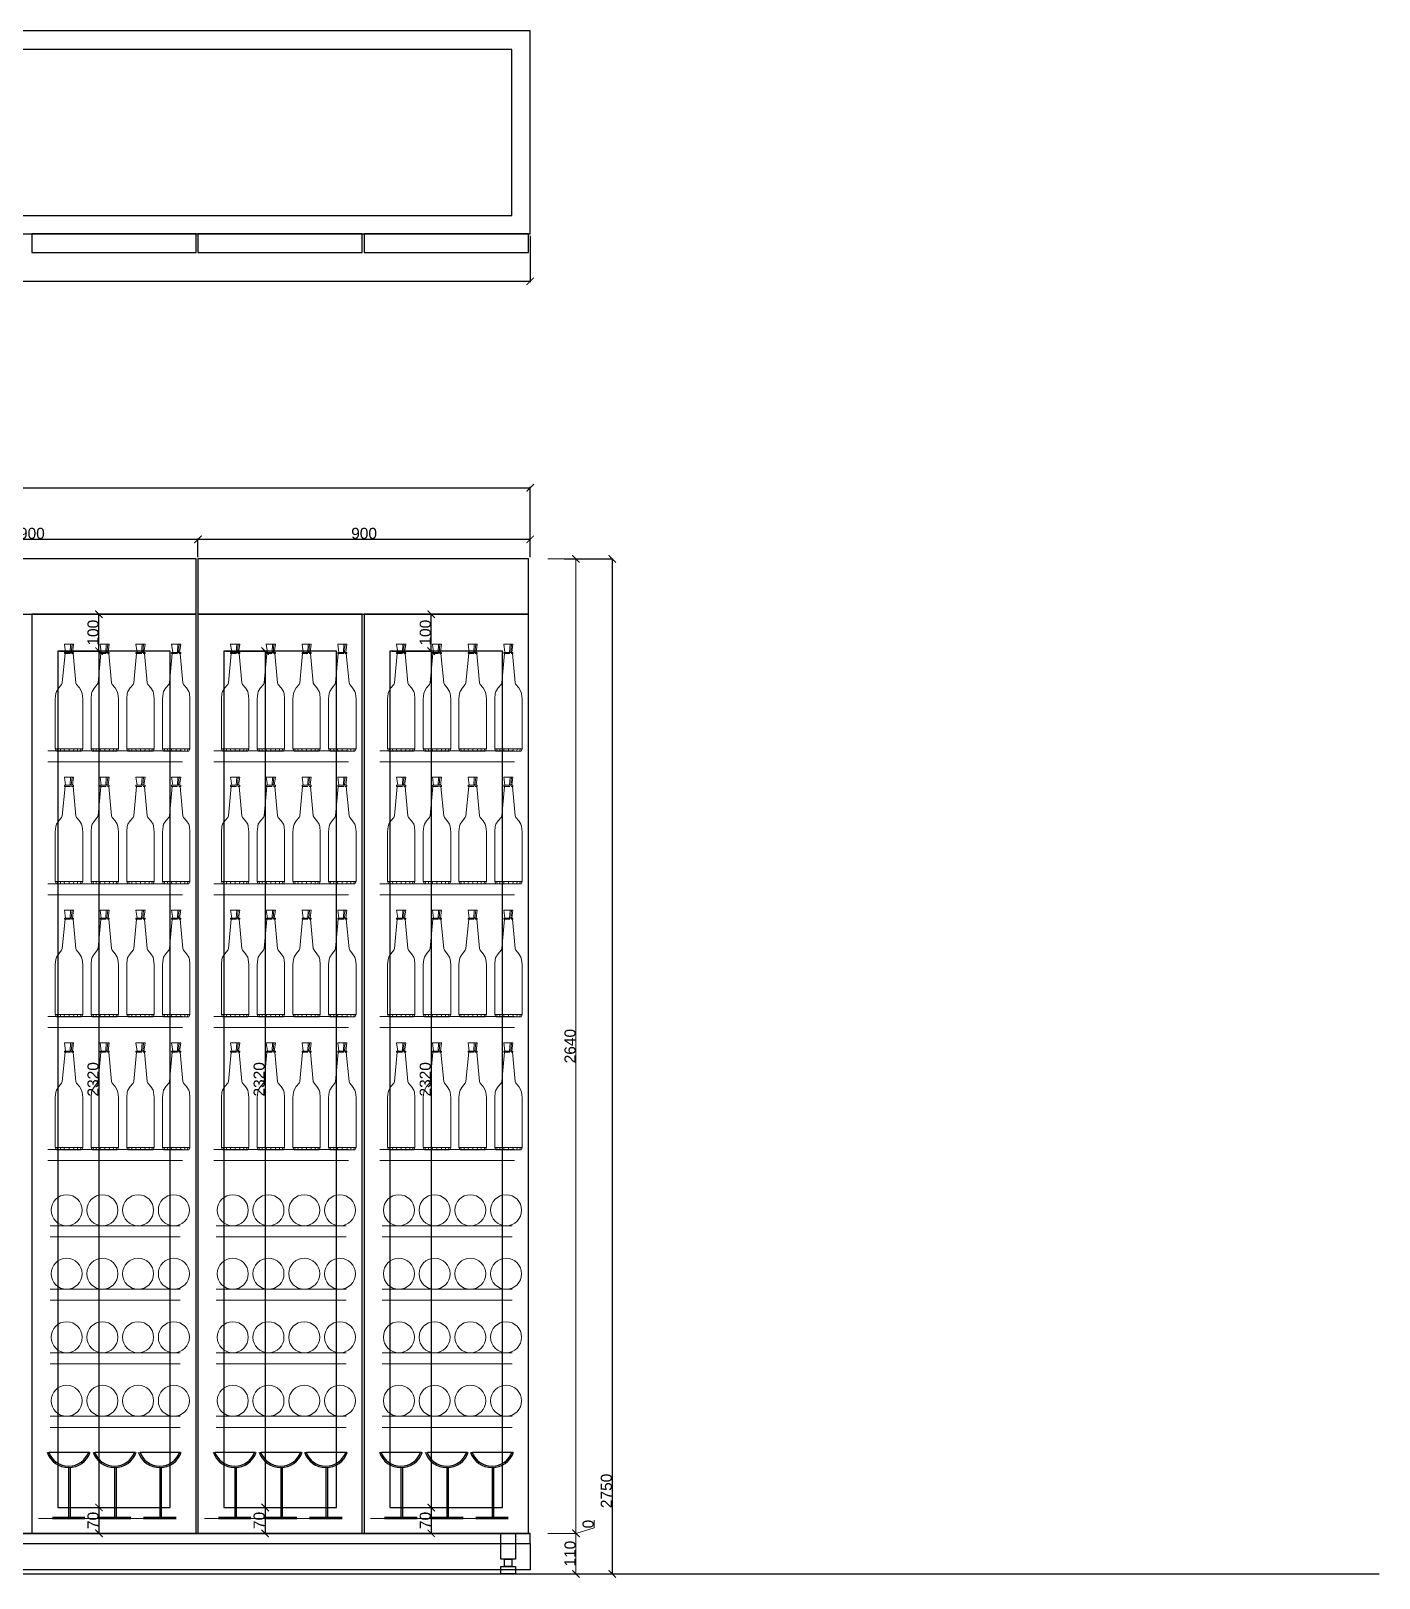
# Model space of a CAD drawing. Header units: millimetres. Extents: x 11444 to 38468, y 2013 to 7470.
# Drawn here: x 34816 to 38468, y 3119 to 7311 of the extents above; entities that cross this region are included whole.
import ezdxf

# ---------------------------------------------------------------- set-up
doc = ezdxf.new("R2010")
doc.units = ezdxf.units.MM
doc.layers.add('Auto-SilikCizgiler', color=251, linetype='Continuous', lineweight=9)
doc.styles.get("Standard").update_dxf_attribs({"font": 'arial.ttf'})
doc.dimstyles.new('ölçü 1_50', dxfattribs={"dimtxt": 30, "dimasz": 20, "dimexe": 2, "dimexo": 5, "dimtad": 1, "dimdec": 0, "dimtxsty": 'Standard', "dimblk": 'ARCHTICK', "dimcen": 2.5, "dimclrd": 256, "dimclre": 256, "dimclrt": 256, "dimadec": 0, "dimazin": 0, "dimtfac": 1, "dimtdec": 0, "dimtmove": 0, "dimatfit": 3, "dimldrblk": 'ARCHTICK', "dimfxl": 1, "dimlwd": -1, "dimlwe": -1, "dimarcsym": 0})

# ---------------------------------------------------------------- blocks, each defined once
blk = doc.blocks.new('_ArchTick')
at = {"color": 0, "linetype": 'ByBlock', "const_width": 0.15}
blk.add_lwpolyline([(-0.5, -0.5), (0.5, 0.5)], dxfattribs=at)
blk = doc.blocks.new('*D150')
at = {"layer": 'Auto-SilikCizgiler', "transparency": 16777216}
for p, q in [((36216.3, 3240.4), (36294.4, 3240.4)), ((36292.4, 3240.4), (36292.4, 3130.4)), ((36216.3, 3130.4), (36294.4, 3130.4))]:
    blk.add_line(p, q, dxfattribs=at)
at = {"layer": 'Defpoints', "color": 0, "transparency": 16777216}
for p in [(36211.3, 3240.4), (36211.3, 3130.4), (36292.4, 3130.4)]:
    blk.add_point(p, dxfattribs=at)
at = {"layer": 'Auto-SilikCizgiler', "transparency": 16777216, "xscale": 20, "yscale": 20, "zscale": 20}
for p, rotation in [((36292.4, 3240.4), 90), ((36292.4, 3130.4), 270)]:
    blk.add_blockref('_ArchTick', p, dxfattribs=dict(at, rotation=rotation))
at = {"layer": 'Auto-SilikCizgiler', "transparency": 16777216, "insert": (36276.5, 3185.4), "char_height": 30, "attachment_point": 5, "rotation": 90}
blk.add_mtext('110', dxfattribs=at)
blk = doc.blocks.new('*D151')
at = {"layer": 'Auto-SilikCizgiler', "transparency": 16777216}
for p, q in [((36341.3, 3255.1), (36341.3, 3275.9)), ((36216.3, 3240.4), (36294.4, 3240.4)), ((36216.3, 3240.4), (36294.4, 3240.4)), ((36292.4, 3240.4), (36292.4, 3260.4)), ((36292.4, 3240.4), (36341.3, 3255.1)), ((36292.4, 3240.4), (36292.4, 3220.4))]:
    blk.add_line(p, q, dxfattribs=at)
at = {"layer": 'Defpoints', "color": 0, "transparency": 16777216}
for p in [(36211.3, 3240.4), (36211.3, 3240.4), (36292.4, 3240.4)]:
    blk.add_point(p, dxfattribs=at)
at = {"layer": 'Auto-SilikCizgiler', "transparency": 16777216, "xscale": 20, "yscale": 20, "zscale": 20}
for rotation in [90, 270]:
    blk.add_blockref('_ArchTick', (36292.4, 3240.4), dxfattribs=dict(at, rotation=rotation))
at = {"layer": 'Auto-SilikCizgiler', "transparency": 16777216, "insert": (36325.4, 3265.5), "char_height": 30, "attachment_point": 5, "rotation": 90}
blk.add_mtext('0', dxfattribs=at)
blk = doc.blocks.new('*D152')
at = {"layer": 'Auto-SilikCizgiler', "transparency": 16777216}
for p, q in [((36216.3, 5880.4), (36294.4, 5880.4)), ((36292.4, 3240.4), (36292.4, 5880.4)), ((36216.3, 3240.4), (36294.4, 3240.4))]:
    blk.add_line(p, q, dxfattribs=at)
at = {"layer": 'Defpoints', "color": 0, "transparency": 16777216}
for p in [(36211.3, 5880.4), (36292.4, 5880.4), (36211.3, 3240.4)]:
    blk.add_point(p, dxfattribs=at)
at = {"layer": 'Auto-SilikCizgiler', "transparency": 16777216, "xscale": 20, "yscale": 20, "zscale": 20}
for p, rotation in [((36292.4, 5880.4), 90), ((36292.4, 3240.4), 270)]:
    blk.add_blockref('_ArchTick', p, dxfattribs=dict(at, rotation=rotation))
at = {"layer": 'Auto-SilikCizgiler', "transparency": 16777216, "insert": (36276.5, 4560.4), "char_height": 30, "attachment_point": 5, "rotation": 90}
blk.add_mtext('2640', dxfattribs=at)
blk = doc.blocks.new('*D156')
at = {"transparency": 16777216}
for p, q in [((32568.4, 5836.2), (32568.4, 6075.2)), ((32568.4, 6073.2), (36168.4, 6073.2)), ((36168.4, 5919.7), (36168.4, 6075.2))]:
    blk.add_line(p, q, dxfattribs=at)
at = {"layer": 'Defpoints', "color": 0, "transparency": 16777216}
for p in [(36168.4, 6073.2), (36168.4, 5914.7), (32568.4, 5831.2)]:
    blk.add_point(p, dxfattribs=at)
at = {"transparency": 16777216, "xscale": 20, "yscale": 20, "zscale": 20, "rotation": 180}
blk.add_blockref('_ArchTick', (32568.4, 6073.2), dxfattribs=at)
at = {"transparency": 16777216, "xscale": 20, "yscale": 20, "zscale": 20}
blk.add_blockref('_ArchTick', (36168.4, 6073.2), dxfattribs=at)
at = {"transparency": 16777216, "insert": (34368.4, 6089.1), "char_height": 30, "attachment_point": 5}
blk.add_mtext('3600', dxfattribs=at)
blk = doc.blocks.new('*D157')
at = {"transparency": 16777216}
for p, q in [((36260.4, 5880.4), (36392.7, 5880.4)), ((36390.7, 5880.4), (36390.7, 3130.4)), ((36260.4, 3130.4), (36392.7, 3130.4))]:
    blk.add_line(p, q, dxfattribs=at)
at = {"layer": 'Defpoints', "color": 0, "transparency": 16777216}
for p in [(36255.4, 5880.4), (36255.4, 3130.4), (36390.7, 3130.4)]:
    blk.add_point(p, dxfattribs=at)
at = {"transparency": 16777216, "xscale": 20, "yscale": 20, "zscale": 20}
for p, rotation in [((36390.7, 5880.4), 90), ((36390.7, 3130.4), 270)]:
    blk.add_blockref('_ArchTick', p, dxfattribs=dict(at, rotation=rotation))
at = {"transparency": 16777216, "insert": (36374.8, 3355.4), "char_height": 30, "attachment_point": 5, "rotation": 90}
blk.add_mtext('2750', dxfattribs=at)
blk = doc.blocks.new('*D210')
at = {"transparency": 16777216}
for p, q in [((32568.4, 6755.6), (32568.4, 6630.3)), ((36168.4, 6755.6), (36168.4, 6630.3)), ((32568.4, 6632.3), (36168.4, 6632.3))]:
    blk.add_line(p, q, dxfattribs=at)
at = {"layer": 'Defpoints', "color": 0, "transparency": 16777216}
for p in [(32568.4, 6760.6), (36168.4, 6760.6), (36168.4, 6632.3)]:
    blk.add_point(p, dxfattribs=at)
at = {"transparency": 16777216, "xscale": 20, "yscale": 20, "zscale": 20, "rotation": 180}
blk.add_blockref('_ArchTick', (32568.4, 6632.3), dxfattribs=at)
at = {"transparency": 16777216, "xscale": 20, "yscale": 20, "zscale": 20}
blk.add_blockref('_ArchTick', (36168.4, 6632.3), dxfattribs=at)
at = {"transparency": 16777216, "insert": (34368.4, 6648.3), "char_height": 30, "attachment_point": 5}
blk.add_mtext('3600', dxfattribs=at)
blk = doc.blocks.new('sisw')
at = {"layer": 'Auto-SilikCizgiler'}
for points in [[(19158.21, 139882.04, 0.19), (19157.47, 139874.11, 0.32), (19157.47, 139874.11, -0.32), (19158.21, 139882.04, -0.19)], [(19158.05, 139884.55, -0.22), (19158.36, 139882.35, -0.16), (19158.36, 139882.35, 0.16), (19158.05, 139884.55, 0.22)], [(19159.29, 139884.55), (19158.2, 139884.55, -0.63), (19158.05, 139884.55, -0.22), (19159.29, 139884.55)], [(19159.29, 139884.55), (19158.05, 139884.55, -0.22), (19158.05, 139884.55, 0.22), (19159.29, 139884.55)], [(19159.29, 139884.55), (19158.05, 139884.55, 0.22), (19158.2, 139884.55, 0.63), (19159.29, 139884.55)], [(19158.78, 139882.35, 0.3), (19158.2, 139882.35, 0.63), (19158.05, 139882.35, 0.22), (19158.71, 139882.35, 0.1)], [(19158.71, 139882.35, 0.1), (19158.05, 139882.35, 0.22), (19158.05, 139882.35, -0.22), (19158.71, 139882.35, -0.1)], [(19158.05, 139882.35, 0.22), (19158.05, 139882.04, 0.22), (19158.05, 139882.04, -0.22), (19158.05, 139882.35, -0.22)], [(19158.71, 139882.35, -0.1), (19158.05, 139882.35, -0.22), (19158.2, 139882.35, -0.63), (19158.78, 139882.35, -0.3)], [(19158.2, 139882.04, 0.63), (19158.34, 139882.04, 0.55), (19158.21, 139882.04, 0.19), (19158.05, 139882.04, 0.22)], [(19158.05, 139882.04, 0.22), (19158.21, 139882.04, 0.19), (19158.21, 139882.04, -0.19), (19158.05, 139882.04, -0.22)], [(19158.05, 139882.04, -0.22), (19158.21, 139882.04, -0.19), (19158.34, 139882.04, -0.55), (19158.2, 139882.04, -0.63)], [(19159.29, 139884.55), (19158.48, 139884.55, -0.96), (19158.2, 139884.55, -0.63), (19159.29, 139884.55)], [(19159.29, 139884.55), (19158.2, 139884.55, 0.63), (19158.48, 139884.55, 0.96), (19159.29, 139884.55)], [(19158.91, 139882.35, 0.46), (19158.48, 139882.35, 0.96), (19158.2, 139882.35, 0.63), (19158.78, 139882.35, 0.3)], [(19158.78, 139882.35, -0.3), (19158.2, 139882.35, -0.63), (19158.48, 139882.35, -0.96), (19158.91, 139882.35, -0.46)], [(19158.48, 139882.04, 0.96), (19158.58, 139882.04, 0.84), (19158.34, 139882.04, 0.55), (19158.2, 139882.04, 0.63)], [(19158.2, 139882.04, -0.63), (19158.34, 139882.04, -0.55), (19159.67, 139882.04, -1.03), (19158.48, 139882.04, -0.96)], [(19158.36, 139882.35, 0.16), (19158.73, 139882.35, 0.1), (19158.8, 139882.35, 0.28), (19158.47, 139882.35, 0.47)], [(19158.36, 139882.35, -0.16), (19158.73, 139882.35, -0.1), (19158.73, 139882.35, 0.1), (19158.36, 139882.35, 0.16)], [(19158.47, 139882.35, -0.47), (19158.8, 139882.35, -0.28), (19158.73, 139882.35, -0.1), (19158.36, 139882.35, -0.16)], [(19158.47, 139882.35, 0.47), (19158.8, 139882.35, 0.28), (19158.93, 139882.35, 0.43), (19158.69, 139882.35, 0.72)], [(19158.69, 139882.35, -0.72), (19158.93, 139882.35, -0.43), (19158.8, 139882.35, -0.28), (19158.47, 139882.35, -0.47)], [(19159.29, 139884.55), (19158.86, 139884.55, -1.18), (19158.48, 139884.55, -0.96), (19159.29, 139884.55)], [(19159.29, 139884.55), (19158.48, 139884.55, 0.96), (19158.86, 139884.55, 1.18), (19159.29, 139884.55)], [(19159.09, 139882.35, 0.56), (19158.86, 139882.35, 1.18), (19158.48, 139882.35, 0.96), (19158.91, 139882.35, 0.46)], [(19158.91, 139882.35, -0.46), (19158.48, 139882.35, -0.96), (19158.86, 139882.35, -1.18), (19159.09, 139882.35, -0.56)], [(19158.69, 139882.35, 0.72), (19158.93, 139882.35, 0.43), (19159.1, 139882.35, 0.53), (19158.97, 139882.35, 0.89)], [(19158.97, 139882.35, -0.89), (19159.1, 139882.35, -0.53), (19158.93, 139882.35, -0.43), (19158.69, 139882.35, -0.72)], [(19159.29, 139884.55), (19159.29, 139884.55, -1.26), (19158.86, 139884.55, -1.18), (19159.29, 139884.55)], [(19159.29, 139884.55), (19158.86, 139884.55, 1.18), (19159.29, 139884.55, 1.26), (19159.29, 139884.55)], [(19159.29, 139882.35, 0.6), (19159.29, 139882.35, 1.26), (19158.86, 139882.35, 1.18), (19159.09, 139882.35, 0.56)], [(19159.09, 139882.35, -0.56), (19158.86, 139882.35, -1.18), (19159.29, 139882.35, -1.26), (19159.29, 139882.35, -0.6)], [(19159.29, 139882.35, -0.94), (19159.29, 139882.35, -0.57), (19159.1, 139882.35, -0.53), (19158.97, 139882.35, -0.89)], [(19158.97, 139882.35, 0.89), (19159.1, 139882.35, 0.53), (19159.29, 139882.35, 0.57), (19159.29, 139882.35, 0.94)], [(19159.29, 139884.55), (19159.29, 139884.55, 1.26), (19159.72, 139884.55, 1.18), (19159.29, 139884.55)], [(19159.29, 139884.55), (19159.72, 139884.55, 1.18), (19160.1, 139884.55, 0.96), (19159.29, 139884.55)], [(19159.29, 139884.55), (19160.1, 139884.55, 0.96), (19160.38, 139884.55, 0.63), (19159.29, 139884.55)], [(19159.29, 139884.55), (19160.38, 139884.55, 0.63), (19160.53, 139884.55, 0.22), (19159.29, 139884.55)], [(19159.29, 139884.55), (19160.53, 139884.55, 0.22), (19160.53, 139884.55, -0.22), (19159.29, 139884.55)], [(19159.29, 139884.55), (19160.53, 139884.55, -0.22), (19160.38, 139884.55, -0.63), (19159.29, 139884.55)], [(19159.29, 139884.55), (19160.38, 139884.55, -0.63), (19160.1, 139884.55, -0.96), (19159.29, 139884.55)], [(19159.29, 139884.55), (19160.1, 139884.55, -0.96), (19159.72, 139884.55, -1.18), (19159.29, 139884.55)], [(19159.29, 139884.55), (19159.72, 139884.55, -1.18), (19159.29, 139884.55, -1.26), (19159.29, 139884.55)], [(19159.61, 139882.35, -0.89), (19159.48, 139882.35, -0.53), (19159.29, 139882.35, -0.57), (19159.29, 139882.35, -0.94)], [(19159.29, 139882.35, 0.94), (19159.29, 139882.35, 0.57), (19159.48, 139882.35, 0.53), (19159.61, 139882.35, 0.89)], [(19159.29, 139882.35, -0.6), (19159.29, 139882.35, -1.26), (19159.72, 139882.35, -1.18), (19159.49, 139882.35, -0.56)], [(19159.49, 139882.35, 0.56), (19159.72, 139882.35, 1.18), (19159.29, 139882.35, 1.26), (19159.29, 139882.35, 0.6)], [(19159.9, 139882.35, -0.72), (19159.65, 139882.35, -0.43), (19159.48, 139882.35, -0.53), (19159.61, 139882.35, -0.89)], [(19159.61, 139882.35, 0.89), (19159.48, 139882.35, 0.53), (19159.65, 139882.35, 0.43), (19159.9, 139882.35, 0.72)], [(19159.49, 139882.35, -0.56), (19159.72, 139882.35, -1.18), (19160.1, 139882.35, -0.96), (19159.67, 139882.35, -0.46)], [(19159.67, 139882.35, 0.46), (19160.1, 139882.35, 0.96), (19159.72, 139882.35, 1.18), (19159.49, 139882.35, 0.56)], [(19159.72, 139884.55, 1.18), (19159.61, 139882.35, 0.89), (19159.9, 139882.35, 0.72), (19160.1, 139884.55, 0.96)], [(19160.1, 139884.55, -0.96), (19159.9, 139882.35, -0.72), (19159.61, 139882.35, -0.89), (19159.72, 139884.55, -1.18)], [(19160.11, 139882.35, -0.47), (19159.78, 139882.35, -0.28), (19159.65, 139882.35, -0.43), (19159.9, 139882.35, -0.72)], [(19159.9, 139882.35, 0.72), (19159.65, 139882.35, 0.43), (19159.78, 139882.35, 0.28), (19160.11, 139882.35, 0.47)], [(19159.67, 139882.35, -0.46), (19160.1, 139882.35, -0.96), (19160.38, 139882.35, -0.63), (19159.81, 139882.35, -0.3)], [(19159.81, 139882.35, 0.3), (19160.38, 139882.35, 0.63), (19160.1, 139882.35, 0.96), (19159.67, 139882.35, 0.46)], [(19160.22, 139882.35, -0.16), (19159.85, 139882.35, -0.1), (19159.78, 139882.35, -0.28), (19160.11, 139882.35, -0.47)], [(19160.11, 139882.35, 0.47), (19159.78, 139882.35, 0.28), (19159.85, 139882.35, 0.1), (19160.22, 139882.35, 0.16)], [(19159.81, 139882.35, -0.3), (19160.38, 139882.35, -0.63), (19160.53, 139882.35, -0.22), (19159.88, 139882.35, -0.1)], [(19159.88, 139882.35, 0.1), (19160.53, 139882.35, 0.22), (19160.38, 139882.35, 0.63), (19159.81, 139882.35, 0.3)], [(19160.22, 139882.35, 0.16), (19159.85, 139882.35, 0.1), (19159.85, 139882.35, -0.1), (19160.22, 139882.35, -0.16)], [(19159.88, 139882.35, -0.1), (19160.53, 139882.35, -0.22), (19160.53, 139882.35, 0.22), (19159.88, 139882.35, 0.1)], [(19160.1, 139882.04, -0.96), (19160, 139882.04, -0.84), (19160.24, 139882.04, -0.55), (19160.38, 139882.04, -0.63)], [(19160.38, 139882.04, 0.63), (19160.24, 139882.04, 0.55), (19160, 139882.04, 0.84), (19160.1, 139882.04, 0.96)], [(19160.53, 139884.55, 0.22), (19160.22, 139882.35, 0.16), (19160.22, 139882.35, -0.16), (19160.53, 139884.55, -0.22)], [(19160.38, 139882.04, -0.63), (19160.24, 139882.04, -0.55), (19160.37, 139882.04, -0.19), (19160.53, 139882.04, -0.22)], [(19160.53, 139882.04, 0.22), (19160.37, 139882.04, 0.19), (19160.24, 139882.04, 0.55), (19160.38, 139882.04, 0.63)], [(19160.37, 139882.04, -0.19), (19161.11, 139874.11, -0.32), (19161.11, 139874.11, 0.32), (19160.37, 139882.04, 0.19)], [(19160.53, 139882.04, -0.22), (19160.37, 139882.04, -0.19), (19160.37, 139882.04, 0.19), (19160.53, 139882.04, 0.22)], [(19160.53, 139882.35, -0.22), (19160.53, 139882.04, -0.22), (19160.53, 139882.04, 0.22), (19160.53, 139882.35, 0.22)], [(19157.28, 139873.64, 0.35), (19156.5, 139872.71, 0.49), (19156.5, 139872.71, -0.49), (19157.28, 139873.64, -0.35)], [(19157.47, 139874.11, 0.32), (19157.28, 139873.64, 0.35), (19157.28, 139873.64, -0.35), (19157.47, 139874.11, -0.32)], [(19161.11, 139874.11, -0.32), (19161.3, 139873.64, -0.35), (19161.3, 139873.64, 0.35), (19161.11, 139874.11, 0.32)], [(19161.3, 139873.64, -0.35), (19162.09, 139872.71, -0.49), (19162.09, 139872.71, 0.49), (19161.3, 139873.64, 0.35)], [(19155.72, 139871.19, 0.63), (19155.58, 139869.78, 0.65), (19155.58, 139869.78, -0.65), (19155.72, 139871.19, -0.63)], [(19155.58, 139869.78, 0.65), (19155.58, 139856.26, 0.65), (19155.58, 139856.26, -0.65), (19155.58, 139869.78, -0.65)], [(19155.89, 139871.78, 0.6), (19155.72, 139871.19, 0.63), (19155.72, 139871.19, -0.63), (19155.89, 139871.78, -0.6)], [(19156.5, 139872.71, 0.49), (19155.89, 139871.78, 0.6), (19155.89, 139871.78, -0.6), (19156.5, 139872.71, -0.49)], [(19162.09, 139872.71, -0.49), (19162.69, 139871.78, -0.6), (19162.69, 139871.78, 0.6), (19162.09, 139872.71, 0.49)], [(19162.69, 139871.78, -0.6), (19162.86, 139871.19, -0.63), (19162.86, 139871.19, 0.63), (19162.69, 139871.78, 0.6)], [(19162.86, 139871.19, -0.63), (19163.01, 139869.78, -0.65), (19163.01, 139869.78, 0.65), (19162.86, 139871.19, 0.63)], [(19163.01, 139869.78, -0.65), (19163.01, 139856.26, -0.65), (19163.01, 139856.26, 0.65), (19163.01, 139869.78, 0.65)], [(19156.02, 139856.26, 1.89), (19156.3, 139855.63, 1.73), (19155.89, 139855.63, 0.6), (19155.58, 139856.26, 0.65)], [(19155.58, 139856.26, 0.65), (19155.89, 139855.63, 0.6), (19155.89, 139855.63, -0.6), (19155.58, 139856.26, -0.65)], [(19155.58, 139856.26, -0.65), (19155.89, 139855.63, -0.6), (19156.3, 139855.63, -1.73), (19156.02, 139856.26, -1.89)], [(19156.3, 139855.63, 1.73), (19157.11, 139855.63, 1.26), (19156.82, 139855.63, 0.44), (19155.89, 139855.63, 0.6)], [(19155.89, 139855.63, 0.6), (19156.82, 139855.63, 0.44), (19156.82, 139855.63, -0.44), (19155.89, 139855.63, -0.6)], [(19155.89, 139855.63, -0.6), (19156.82, 139855.63, -0.44), (19157.11, 139855.63, -1.26), (19156.3, 139855.63, -1.73)], [(19156.87, 139856.26, 2.89), (19157.07, 139855.63, 2.65), (19156.3, 139855.63, 1.73), (19156.02, 139856.26, 1.89)], [(19156.02, 139856.26, -1.89), (19156.3, 139855.63, -1.73), (19157.07, 139855.63, -2.65), (19156.87, 139856.26, -2.89)], [(19157.07, 139855.63, 2.65), (19157.68, 139855.63, 1.93), (19157.11, 139855.63, 1.26), (19156.3, 139855.63, 1.73)], [(19156.3, 139855.63, -1.73), (19157.11, 139855.63, -1.26), (19157.68, 139855.63, -1.93), (19157.07, 139855.63, -2.65)], [(19156.87, 139856.26, -2.89), (19157.07, 139855.63, -2.65), (19158.11, 139855.63, -3.25), (19158, 139856.26, -3.54)], [(19158, 139856.26, 3.54), (19158.11, 139855.63, 3.25), (19157.07, 139855.63, 2.65), (19156.87, 139856.26, 2.89)], [(19158.11, 139855.63, 3.25), (19158.43, 139855.63, 2.36), (19157.68, 139855.63, 1.93), (19157.07, 139855.63, 2.65)], [(19157.07, 139855.63, -2.65), (19157.68, 139855.63, -1.93), (19158.43, 139855.63, -2.36), (19158.11, 139855.63, -3.25)], [(19158, 139856.26, -3.54), (19158.11, 139855.63, -3.25), (19159.29, 139855.63, -3.46), (19159.29, 139856.26, -3.77)], [(19159.29, 139856.26, 3.77), (19159.29, 139855.63, 3.46), (19158.11, 139855.63, 3.25), (19158, 139856.26, 3.54)], [(19158.11, 139855.63, -3.25), (19158.43, 139855.63, -2.36), (19159.29, 139855.63, -2.51), (19159.29, 139855.63, -3.46)], [(19159.29, 139855.63, 3.46), (19159.29, 139855.63, 2.51), (19158.43, 139855.63, 2.36), (19158.11, 139855.63, 3.25)], [(19159.29, 139856.26, -3.77), (19159.29, 139855.63, -3.46), (19160.47, 139855.63, -3.25), (19160.58, 139856.26, -3.54)], [(19160.58, 139856.26, 3.54), (19160.47, 139855.63, 3.25), (19159.29, 139855.63, 3.46), (19159.29, 139856.26, 3.77)], [(19159.29, 139855.63, -3.46), (19159.29, 139855.63, -2.51), (19160.15, 139855.63, -2.36), (19160.47, 139855.63, -3.25)], [(19160.47, 139855.63, 3.25), (19160.15, 139855.63, 2.36), (19159.29, 139855.63, 2.51), (19159.29, 139855.63, 3.46)], [(19160.47, 139855.63, -3.25), (19160.15, 139855.63, -2.36), (19160.91, 139855.63, -1.93), (19161.51, 139855.63, -2.65)], [(19161.51, 139855.63, 2.65), (19160.91, 139855.63, 1.93), (19160.15, 139855.63, 2.36), (19160.47, 139855.63, 3.25)], [(19160.58, 139856.26, -3.54), (19160.47, 139855.63, -3.25), (19161.51, 139855.63, -2.65), (19161.72, 139856.26, -2.89)], [(19161.72, 139856.26, 2.89), (19161.51, 139855.63, 2.65), (19160.47, 139855.63, 3.25), (19160.58, 139856.26, 3.54)], [(19161.51, 139855.63, -2.65), (19160.91, 139855.63, -1.93), (19161.47, 139855.63, -1.26), (19162.29, 139855.63, -1.73)], [(19162.29, 139855.63, 1.73), (19161.47, 139855.63, 1.26), (19160.91, 139855.63, 1.93), (19161.51, 139855.63, 2.65)], [(19162.29, 139855.63, -1.73), (19161.47, 139855.63, -1.26), (19161.77, 139855.63, -0.44), (19162.7, 139855.63, -0.6)], [(19162.7, 139855.63, 0.6), (19161.77, 139855.63, 0.44), (19161.47, 139855.63, 1.26), (19162.29, 139855.63, 1.73)], [(19161.72, 139856.26, -2.89), (19161.51, 139855.63, -2.65), (19162.29, 139855.63, -1.73), (19162.56, 139856.26, -1.89)], [(19162.56, 139856.26, 1.89), (19162.29, 139855.63, 1.73), (19161.51, 139855.63, 2.65), (19161.72, 139856.26, 2.89)], [(19162.7, 139855.63, -0.6), (19161.77, 139855.63, -0.44), (19161.77, 139855.63, 0.44), (19162.7, 139855.63, 0.6)], [(19162.56, 139856.26, -1.89), (19162.29, 139855.63, -1.73), (19162.7, 139855.63, -0.6), (19163.01, 139856.26, -0.65)], [(19163.01, 139856.26, 0.65), (19162.7, 139855.63, 0.6), (19162.29, 139855.63, 1.73), (19162.56, 139856.26, 1.89)], [(19163.01, 139856.26, -0.65), (19162.7, 139855.63, -0.6), (19162.7, 139855.63, 0.6), (19163.01, 139856.26, 0.65)]]:
    blk.add_3dface(points, dxfattribs=at)
blk = doc.blocks.new('A$C2D1D6223')
for p, q in [((4.4, 90.4), (59.2, 90.4)), ((30.9, 69.5), (30.9, 0)), ((32.9, 69.5), (32.9, 0)), ((8.8, 2), (53, 2)), ((8.8, 0), (53, 0))]:
    blk.add_line(p, q)
for radius in [30.9, 28.9]:
    blk.add_arc((30.9, 100.3), radius, 198.7493, 341.2507)
blk = doc.blocks.new('*D236')
at = {"transparency": 16777216}
for p, q in [((34823.4, 5730.4), (35002.2, 5730.4)), ((35000.2, 5630.4), (35000.2, 5730.4)), ((34893.4, 5630.4), (35002.2, 5630.4))]:
    blk.add_line(p, q, dxfattribs=at)
at = {"layer": 'Defpoints', "color": 0, "transparency": 16777216}
for p in [(34818.4, 5730.4), (35000.2, 5730.4), (34888.4, 5630.4)]:
    blk.add_point(p, dxfattribs=at)
at = {"transparency": 16777216, "xscale": 20, "yscale": 20, "zscale": 20}
for p, rotation in [((35000.2, 5730.4), 90), ((35000.2, 5630.4), 270)]:
    blk.add_blockref('_ArchTick', p, dxfattribs=dict(at, rotation=rotation))
at = {"transparency": 16777216, "insert": (34984.2, 5680.4), "char_height": 30, "attachment_point": 5, "rotation": 90}
blk.add_mtext('100', dxfattribs=at)
blk = doc.blocks.new('*D237')
at = {"transparency": 16777216}
for p, q in [((34893.4, 5630.4), (35002.2, 5630.4)), ((35000.2, 5630.4), (35000.2, 3310.4)), ((34893.4, 3310.4), (35002.2, 3310.4))]:
    blk.add_line(p, q, dxfattribs=at)
at = {"layer": 'Defpoints', "color": 0, "transparency": 16777216}
for p in [(34888.4, 5630.4), (34888.4, 3310.4), (35000.2, 3310.4)]:
    blk.add_point(p, dxfattribs=at)
at = {"transparency": 16777216, "xscale": 20, "yscale": 20, "zscale": 20}
for p, rotation in [((35000.2, 5630.4), 90), ((35000.2, 3310.4), 270)]:
    blk.add_blockref('_ArchTick', p, dxfattribs=dict(at, rotation=rotation))
at = {"transparency": 16777216, "insert": (34984.2, 4470.4), "char_height": 30, "attachment_point": 5, "rotation": 90}
blk.add_mtext('2320', dxfattribs=at)
blk = doc.blocks.new('*D238')
at = {"transparency": 16777216}
for p, q in [((34893.4, 3310.4), (35002.2, 3310.4)), ((35000.2, 3310.4), (35000.2, 3240.4)), ((34893.4, 3240.4), (35002.2, 3240.4))]:
    blk.add_line(p, q, dxfattribs=at)
at = {"layer": 'Defpoints', "color": 0, "transparency": 16777216}
for p in [(34888.4, 3310.4), (34888.4, 3240.4), (35000.2, 3240.4)]:
    blk.add_point(p, dxfattribs=at)
at = {"transparency": 16777216, "xscale": 20, "yscale": 20, "zscale": 20}
for p, rotation in [((35000.2, 3310.4), 90), ((35000.2, 3240.4), 270)]:
    blk.add_blockref('_ArchTick', p, dxfattribs=dict(at, rotation=rotation))
at = {"transparency": 16777216, "insert": (34984.2, 3275.4), "char_height": 30, "attachment_point": 5, "rotation": 90}
blk.add_mtext('70', dxfattribs=at)
blk = doc.blocks.new('*D234')
at = {"transparency": 16777216}
for p, q in [((34368.4, 5885.4), (34368.4, 5935.4)), ((34368.4, 5933.4), (35268.4, 5933.4)), ((35268.4, 5885.4), (35268.4, 5935.4))]:
    blk.add_line(p, q, dxfattribs=at)
at = {"layer": 'Defpoints', "color": 0, "transparency": 16777216}
for p in [(35268.4, 5933.4), (34368.4, 5880.4), (35268.4, 5880.4)]:
    blk.add_point(p, dxfattribs=at)
at = {"transparency": 16777216, "xscale": 20, "yscale": 20, "zscale": 20, "rotation": 180}
blk.add_blockref('_ArchTick', (34368.4, 5933.4), dxfattribs=at)
at = {"transparency": 16777216, "xscale": 20, "yscale": 20, "zscale": 20}
blk.add_blockref('_ArchTick', (35268.4, 5933.4), dxfattribs=at)
at = {"transparency": 16777216, "insert": (34818.4, 5949.3), "char_height": 30, "attachment_point": 5}
blk.add_mtext('900', dxfattribs=at)
blk = doc.blocks.new('*D235')
at = {"transparency": 16777216}
for p, q in [((35343.4, 5630.4), (35452.2, 5630.4)), ((35450.2, 5630.4), (35450.2, 3310.4)), ((35343.4, 3310.4), (35452.2, 3310.4))]:
    blk.add_line(p, q, dxfattribs=at)
at = {"layer": 'Defpoints', "color": 0, "transparency": 16777216}
for p in [(35338.4, 5630.4), (35338.4, 3310.4), (35450.2, 3310.4)]:
    blk.add_point(p, dxfattribs=at)
at = {"transparency": 16777216, "xscale": 20, "yscale": 20, "zscale": 20}
for p, rotation in [((35450.2, 5630.4), 90), ((35450.2, 3310.4), 270)]:
    blk.add_blockref('_ArchTick', p, dxfattribs=dict(at, rotation=rotation))
at = {"transparency": 16777216, "insert": (35434.2, 4470.4), "char_height": 30, "attachment_point": 5, "rotation": 90}
blk.add_mtext('2320', dxfattribs=at)
blk = doc.blocks.new('*D239')
at = {"transparency": 16777216}
for p, q in [((35343.4, 3310.4), (35452.2, 3310.4)), ((35450.2, 3310.4), (35450.2, 3240.4)), ((35343.4, 3240.4), (35452.2, 3240.4))]:
    blk.add_line(p, q, dxfattribs=at)
at = {"layer": 'Defpoints', "color": 0, "transparency": 16777216}
for p in [(35338.4, 3310.4), (35338.4, 3240.4), (35450.2, 3240.4)]:
    blk.add_point(p, dxfattribs=at)
at = {"transparency": 16777216, "xscale": 20, "yscale": 20, "zscale": 20}
for p, rotation in [((35450.2, 3310.4), 90), ((35450.2, 3240.4), 270)]:
    blk.add_blockref('_ArchTick', p, dxfattribs=dict(at, rotation=rotation))
at = {"transparency": 16777216, "insert": (35434.2, 3275.4), "char_height": 30, "attachment_point": 5, "rotation": 90}
blk.add_mtext('70', dxfattribs=at)
blk = doc.blocks.new('*D240')
at = {"transparency": 16777216}
for p, q in [((35723.4, 5730.4), (35902.2, 5730.4)), ((35900.2, 5630.4), (35900.2, 5730.4)), ((35793.4, 5630.4), (35902.2, 5630.4))]:
    blk.add_line(p, q, dxfattribs=at)
at = {"layer": 'Defpoints', "color": 0, "transparency": 16777216}
for p in [(35718.4, 5730.4), (35900.2, 5730.4), (35788.4, 5630.4)]:
    blk.add_point(p, dxfattribs=at)
at = {"transparency": 16777216, "xscale": 20, "yscale": 20, "zscale": 20}
for p, rotation in [((35900.2, 5730.4), 90), ((35900.2, 5630.4), 270)]:
    blk.add_blockref('_ArchTick', p, dxfattribs=dict(at, rotation=rotation))
at = {"transparency": 16777216, "insert": (35884.2, 5680.4), "char_height": 30, "attachment_point": 5, "rotation": 90}
blk.add_mtext('100', dxfattribs=at)
blk = doc.blocks.new('*D241')
at = {"transparency": 16777216}
for p, q in [((35793.4, 5630.4), (35902.2, 5630.4)), ((35900.2, 5630.4), (35900.2, 3310.4)), ((35793.4, 3310.4), (35902.2, 3310.4))]:
    blk.add_line(p, q, dxfattribs=at)
at = {"layer": 'Defpoints', "color": 0, "transparency": 16777216}
for p in [(35788.4, 5630.4), (35788.4, 3310.4), (35900.2, 3310.4)]:
    blk.add_point(p, dxfattribs=at)
at = {"transparency": 16777216, "xscale": 20, "yscale": 20, "zscale": 20}
for p, rotation in [((35900.2, 5630.4), 90), ((35900.2, 3310.4), 270)]:
    blk.add_blockref('_ArchTick', p, dxfattribs=dict(at, rotation=rotation))
at = {"transparency": 16777216, "insert": (35884.2, 4470.4), "char_height": 30, "attachment_point": 5, "rotation": 90}
blk.add_mtext('2320', dxfattribs=at)
blk = doc.blocks.new('*D242')
at = {"transparency": 16777216}
for p, q in [((35793.4, 3310.4), (35902.2, 3310.4)), ((35900.2, 3310.4), (35900.2, 3240.4)), ((35793.4, 3240.4), (35902.2, 3240.4))]:
    blk.add_line(p, q, dxfattribs=at)
at = {"layer": 'Defpoints', "color": 0, "transparency": 16777216}
for p in [(35788.4, 3310.4), (35788.4, 3240.4), (35900.2, 3240.4)]:
    blk.add_point(p, dxfattribs=at)
at = {"transparency": 16777216, "xscale": 20, "yscale": 20, "zscale": 20}
for p, rotation in [((35900.2, 3310.4), 90), ((35900.2, 3240.4), 270)]:
    blk.add_blockref('_ArchTick', p, dxfattribs=dict(at, rotation=rotation))
at = {"transparency": 16777216, "insert": (35884.2, 3275.4), "char_height": 30, "attachment_point": 5, "rotation": 90}
blk.add_mtext('70', dxfattribs=at)
blk = doc.blocks.new('*D243')
at = {"transparency": 16777216}
for p, q in [((35268.4, 5885.4), (35268.4, 5935.4)), ((35268.4, 5933.4), (36168.4, 5933.4)), ((36168.4, 5885.4), (36168.4, 5935.4))]:
    blk.add_line(p, q, dxfattribs=at)
at = {"layer": 'Defpoints', "color": 0, "transparency": 16777216}
for p in [(36168.4, 5933.4), (35268.4, 5880.4), (36168.4, 5880.4)]:
    blk.add_point(p, dxfattribs=at)
at = {"transparency": 16777216, "xscale": 20, "yscale": 20, "zscale": 20, "rotation": 180}
blk.add_blockref('_ArchTick', (35268.4, 5933.4), dxfattribs=at)
at = {"transparency": 16777216, "xscale": 20, "yscale": 20, "zscale": 20}
blk.add_blockref('_ArchTick', (36168.4, 5933.4), dxfattribs=at)
at = {"transparency": 16777216, "insert": (35718.4, 5949.3), "char_height": 30, "attachment_point": 5}
blk.add_mtext('900', dxfattribs=at)

msp = doc.modelspace()

# ---------------------------------------------------------------- linework, layer by layer
msp.add_line((11444.3, 3130.4), (38468, 3130.4))
for points in [[(32568.4, 6760.6), (36168.4, 6760.6), (36168.4, 7310.6), (32568.4, 7310.6)], [(32618.4, 6810.6), (36118.4, 6810.6), (36118.4, 7260.6), (32618.4, 7260.6)], [(34818.4, 6710.6), (35263.4, 6710.6), (35263.4, 6760.6), (34818.4, 6760.6)], [(35268.4, 6710.6), (35713.4, 6710.6), (35713.4, 6760.6), (35268.4, 6760.6)], [(35718.4, 6710.6), (36163.4, 6710.6), (36163.4, 6760.6), (35718.4, 6760.6)], [(34368.4, 5730.4), (35263.4, 5730.4), (35263.4, 5880.4), (34368.4, 5880.4)], [(35268.4, 5730.4), (36163.4, 5730.4), (36163.4, 5880.4), (35268.4, 5880.4)], [(34818.4, 3240.4), (35263.4, 3240.4), (35263.4, 5730.4), (34818.4, 5730.4)], [(35268.4, 3240.4), (35713.4, 3240.4), (35713.4, 5730.4), (35268.4, 5730.4)], [(35718.4, 3240.4), (36163.4, 3240.4), (36163.4, 5730.4), (35718.4, 5730.4)], [(34888.4, 3310.4), (35193.4, 3310.4), (35193.4, 5630.4), (34888.4, 5630.4)], [(35338.4, 3310.4), (35643.4, 3310.4), (35643.4, 5630.4), (35338.4, 5630.4)], [(35788.4, 3310.4), (36093.4, 3310.4), (36093.4, 5630.4), (35788.4, 5630.4)], [(32568.4, 3240.4), (36168.4, 3240.4), (36168.4, 3240.4), (32568.4, 3240.4)], [(32568.4, 3212.6), (36168.4, 3212.6), (36168.4, 3240.4), (32568.4, 3240.4)], [(36128.4, 3170.4), (36088.4, 3170.4), (36088.4, 3240.4), (36128.4, 3240.4)], [(32568.4, 3212.6), (36168.4, 3212.6), (36168.4, 3141.6), (32568.4, 3141.6)], [(36128.4, 3130.4), (36088.4, 3130.4), (36088.4, 3150.4), (36128.4, 3150.4)], [(36098.4, 3170.4), (36118.4, 3170.4), (36118.4, 3150.4), (36098.4, 3150.4)]]:
    msp.add_lwpolyline(points, close=True)
at = {"layer": 'Auto-SilikCizgiler'}
for points in [[(35226.3, 5360.4), (34861.3, 5360.4)], [(34861.3, 5330.4), (35226.3, 5330.4)], [(35676.3, 5360.4), (35311.3, 5360.4)], [(35311.3, 5330.4), (35676.3, 5330.4)], [(36126.3, 5360.4), (35761.3, 5360.4)], [(35761.3, 5330.4), (36126.3, 5330.4)], [(35226.3, 5000.4), (34861.3, 5000.4)], [(35676.3, 5000.4), (35311.3, 5000.4)], [(36126.3, 5000.4), (35761.3, 5000.4)], [(34861.3, 4970.4), (35226.3, 4970.4)], [(35311.3, 4970.4), (35676.3, 4970.4)], [(35761.3, 4970.4), (36126.3, 4970.4)], [(35226.3, 4640.4), (34861.3, 4640.4)], [(34861.3, 4610.4), (35226.3, 4610.4)], [(35676.3, 4640.4), (35311.3, 4640.4)], [(35311.3, 4610.4), (35676.3, 4610.4)], [(36126.3, 4640.4), (35761.3, 4640.4)], [(35761.3, 4610.4), (36126.3, 4610.4)], [(35226.3, 4280.4), (34861.3, 4280.4)], [(35676.3, 4280.4), (35311.3, 4280.4)], [(36126.3, 4280.4), (35761.3, 4280.4)], [(34861.3, 4250.4), (35226.3, 4250.4)], [(35311.3, 4250.4), (35676.3, 4250.4)], [(35761.3, 4250.4), (36126.3, 4250.4)], [(35219.8, 4073.9), (34867.7, 4073.9)], [(35669.8, 4073.9), (35317.7, 4073.9)], [(36119.8, 4073.9), (35767.7, 4073.9)], [(34867.7, 4043.9), (35219.8, 4043.9)], [(35317.7, 4043.9), (35669.8, 4043.9)], [(35767.7, 4043.9), (36119.8, 4043.9)], [(35219.8, 3901.8), (34867.7, 3901.8)], [(35669.8, 3901.8), (35317.7, 3901.8)], [(36119.8, 3901.8), (35767.7, 3901.8)], [(34867.7, 3871.8), (35219.8, 3871.8)], [(35317.7, 3871.8), (35669.8, 3871.8)], [(35767.7, 3871.8), (36119.8, 3871.8)], [(35219.8, 3729.7), (34867.7, 3729.7)], [(34867.7, 3699.7), (35219.8, 3699.7)], [(35669.8, 3729.7), (35317.7, 3729.7)], [(35317.7, 3699.7), (35669.8, 3699.7)], [(36119.8, 3729.7), (35767.7, 3729.7)], [(35767.7, 3699.7), (36119.8, 3699.7)], [(35219.8, 3557.6), (34867.7, 3557.6)], [(34867.7, 3527.6), (35219.8, 3527.6)], [(35669.8, 3557.6), (35317.7, 3557.6)], [(35317.7, 3527.6), (35669.8, 3527.6)], [(36119.8, 3557.6), (35767.7, 3557.6)], [(35767.7, 3527.6), (36119.8, 3527.6)], [(35188, 3280.4), (34835.9, 3280.4)], [(35638, 3280.4), (35285.9, 3280.4)], [(36088, 3280.4), (35735.9, 3280.4)]]:
    msp.add_lwpolyline(points, dxfattribs=at)
for centre in [(34912.6, 4115.9), (35009.4, 4115.9), (35106.2, 4115.9), (35203, 4115.9), (35362.6, 4115.9), (35459.4, 4115.9), (35556.2, 4115.9), (35653, 4115.9), (35812.6, 4115.9), (35909.4, 4115.9), (36006.2, 4115.9), (36103, 4115.9), (34912.6, 3943.8), (35009.4, 3943.8), (35106.2, 3943.8), (35203, 3943.8), (35362.6, 3943.8), (35459.4, 3943.8), (35556.2, 3943.8), (35653, 3943.8), (35812.6, 3943.8), (35909.4, 3943.8), (36006.2, 3943.8), (36103, 3943.8), (34912.6, 3771.7), (35009.4, 3771.7), (35106.2, 3771.7), (35203, 3771.7), (35362.6, 3771.7), (35459.4, 3771.7), (35556.2, 3771.7), (35653, 3771.7), (35812.6, 3771.7), (35909.4, 3771.7), (36006.2, 3771.7), (36103, 3771.7), (34912.6, 3599.6), (35009.4, 3599.6), (35106.2, 3599.6), (35203, 3599.6), (35362.6, 3599.6), (35459.4, 3599.6), (35556.2, 3599.6), (35653, 3599.6), (35812.6, 3599.6), (35909.4, 3599.6), (36006.2, 3599.6), (36103, 3599.6)]:
    msp.add_circle(centre, 42, dxfattribs=at)

# ---------------------------------------------------------------- block references
at = {"xscale": 1.990871528671277, "yscale": 1.990871528671277, "zscale": 1.990871528671277}
for p in [(34856.5, 3280.4), (34981, 3280.4), (35103.4, 3280.4), (35306.5, 3280.4), (35431, 3280.4), (35553.4, 3280.4), (35756.5, 3280.4), (35881, 3280.4), (36003.4, 3280.4)]:
    msp.add_blockref('A$C2D1D6223', p, dxfattribs=at)
at = {"layer": 'Auto-SilikCizgiler', "xscale": 10, "yscale": 10, "zscale": 10}
for p in [(-156673.9, -1393196.5, -25.1), (-156577.1, -1393196.5, -25.1), (-156480.3, -1393196.5, -25.1), (-156383.5, -1393196.5, -25.1), (-156223.9, -1393196.5, -25.1), (-156127.1, -1393196.5, -25.1), (-156030.3, -1393196.5, -25.1), (-155933.5, -1393196.5, -25.1), (-155773.9, -1393196.5, -25.1), (-155677.1, -1393196.5, -25.1), (-155580.3, -1393196.5, -25.1), (-155483.5, -1393196.5, -25.1), (-156673.9, -1393556.5, -25.1), (-156577.1, -1393556.5, -25.1), (-156480.3, -1393556.5, -25.1), (-156383.5, -1393556.5, -25.1), (-156223.9, -1393556.5, -25.1), (-156127.1, -1393556.5, -25.1), (-156030.3, -1393556.5, -25.1), (-155933.5, -1393556.5, -25.1), (-155773.9, -1393556.5, -25.1), (-155677.1, -1393556.5, -25.1), (-155580.3, -1393556.5, -25.1), (-155483.5, -1393556.5, -25.1), (-156673.9, -1393916.5, -25.1), (-156577.1, -1393916.5, -25.1), (-156480.3, -1393916.5, -25.1), (-156383.5, -1393916.5, -25.1), (-156223.9, -1393916.5, -25.1), (-156127.1, -1393916.5, -25.1), (-156030.3, -1393916.5, -25.1), (-155933.5, -1393916.5, -25.1), (-155773.9, -1393916.5, -25.1), (-155677.1, -1393916.5, -25.1), (-155580.3, -1393916.5, -25.1), (-155483.5, -1393916.5, -25.1), (-156673.9, -1394276.5, -25.1), (-156577.1, -1394276.5, -25.1), (-156480.3, -1394276.5, -25.1), (-156383.5, -1394276.5, -25.1), (-156223.9, -1394276.5, -25.1), (-156127.1, -1394276.5, -25.1), (-156030.3, -1394276.5, -25.1), (-155933.5, -1394276.5, -25.1), (-155773.9, -1394276.5, -25.1), (-155677.1, -1394276.5, -25.1), (-155580.3, -1394276.5, -25.1), (-155483.5, -1394276.5, -25.1)]:
    msp.add_blockref('sisw', p, dxfattribs=at)

# ---------------------------------------------------------------- dimensions: what is measured, and where the dimension line sits
for base, p1, p2, picture, middle in [((36168.4, 6632.3), (32568.4, 6760.6), (36168.4, 6760.6), '*D210', (34368.4, 6648.3)), ((36168.4, 6073.2), (32568.4, 5831.2), (36168.4, 5914.7), '*D156', (34368.4, 6089.1)), ((35268.4, 5933.4), (34368.4, 5880.4), (35268.4, 5880.4), '*D234', (34818.4, 5949.3)), ((36168.4, 5933.4), (35268.4, 5880.4), (36168.4, 5880.4), '*D243', (35718.4, 5949.3))]:
    dim = msp.add_linear_dim(base=base, p1=p1, p2=p2, dimstyle='ölçü 1_50')
    dim.commit()
    dim.dimension.update_dxf_attribs({"geometry": picture, "text_midpoint": middle})
dim = msp.add_linear_dim(base=(36390.7, 3130.4), p1=(36255.4, 5880.4), p2=(36255.4, 3130.4), angle=90, dimstyle='ölçü 1_50')
dim.commit()
dim.dimension.update_dxf_attribs({"geometry": '*D157', "text_midpoint": (36390.7, 3355.4), "dimtype": 160})
for base, p1, p2, picture, middle in [((35000.2, 5730.4), (34888.4, 5630.4), (34818.4, 5730.4), '*D236', (34984.2, 5680.4)), ((35900.2, 5730.4), (35788.4, 5630.4), (35718.4, 5730.4), '*D240', (35884.2, 5680.4)), ((35000.2, 3310.4), (34888.4, 5630.4), (34888.4, 3310.4), '*D237', (34984.2, 4470.4)), ((35450.2, 3310.4), (35338.4, 5630.4), (35338.4, 3310.4), '*D235', (35434.2, 4470.4)), ((35900.2, 3310.4), (35788.4, 5630.4), (35788.4, 3310.4), '*D241', (35884.2, 4470.4)), ((35000.2, 3240.4), (34888.4, 3310.4), (34888.4, 3240.4), '*D238', (34984.2, 3275.4)), ((35450.2, 3240.4), (35338.4, 3310.4), (35338.4, 3240.4), '*D239', (35434.2, 3275.4)), ((35900.2, 3240.4), (35788.4, 3310.4), (35788.4, 3240.4), '*D242', (35884.2, 3275.4))]:
    dim = msp.add_linear_dim(base=base, p1=p1, p2=p2, angle=90, dimstyle='ölçü 1_50')
    dim.commit()
    dim.dimension.update_dxf_attribs({"geometry": picture, "text_midpoint": middle})
at = {"layer": 'Auto-SilikCizgiler'}
for base, p1, p2, picture, middle in [((36292.4, 5880.4), (36211.3, 3240.4), (36211.3, 5880.4), '*D152', (36276.5, 4560.4)), ((36292.4208644, 3240.4059157), (36211.2926587, 3240.4059157), (36211.2926587, 3240.4059157), '*D151', (36325.3677437, 3255.6976364)), ((36292.4, 3130.4), (36211.3, 3240.4), (36211.3, 3130.4), '*D150', (36276.5, 3185.4))]:
    dim = msp.add_linear_dim(base=base, p1=p1, p2=p2, angle=90, dimstyle='ölçü 1_50', override={"dimtmove": 1}, dxfattribs=at)
    dim.commit()
    dim.dimension.update_dxf_attribs({"geometry": picture, "text_midpoint": middle})

doc.saveas('drawing.dxf')
